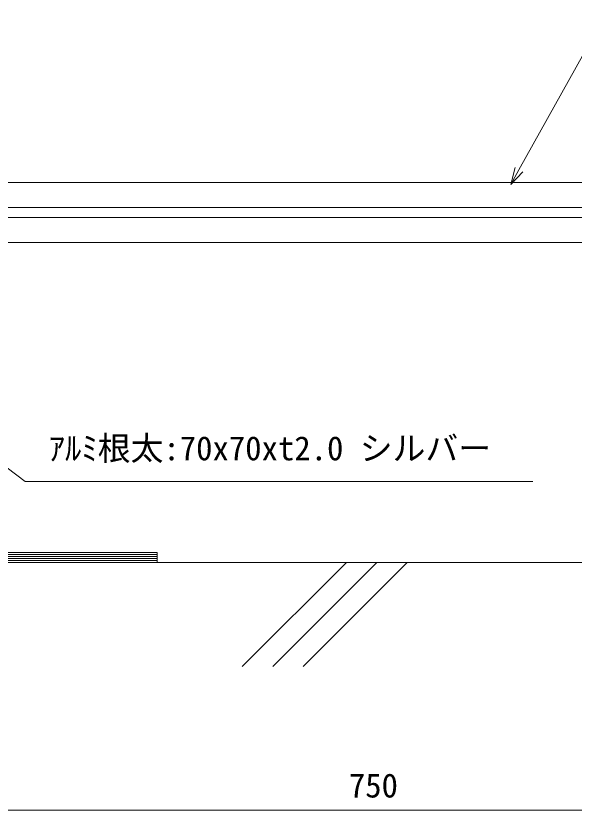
# Model space of a CAD drawing. Units: millimetres on the paper. Extents: x -401 to 401, y -279 to 279.
# Drawn here: x -269.9 to -214.1, y -100.4 to -21 of the extents above; entities that cross this region are included whole.
import ezdxf
from ezdxf.enums import TextEntityAlignment as Align

# ---------------------------------------------------------------- set-up
doc = ezdxf.new("R2010")
doc.units = ezdxf.units.MM
for name, color, linetype, lineweight in [('0-3_0-A11-寸法_詳細', 5, 'Continuous', 9), ('0-4_0', 7, 'Continuous', 9), ('0-5_A-E01-仕上太線', 4, 'Continuous', 9), ('0-6_A-B03-文字_書込_小', 7, 'Continuous', 9), ('0-7_A-C02-ハッチング', 134, 'Continuous', 9), ('0-9_A-D09-金物_鋼材', 1, 'Continuous', 9)]:
    doc.layers.add(name, color=color, linetype=linetype, lineweight=lineweight)
doc.styles.add('ＭＳ ゴシック', font='')
doc.styles.get('ＭＳ ゴシック').set_extended_font_data('MS Gothic')

# ---------------------------------------------------------------- blocks, each defined once
blk = doc.blocks.new('G$CBAEE64E2')
at = {"layer": '0-9_A-D09-金物_鋼材'}
for p, q in [((-100, 4), (100, 4)), ((-100, 3), (100, 3)), ((-100, 2), (100, 2)), ((-100, 1), (100, 1))]:
    blk.add_line(p, q, dxfattribs=at)
blk.add_lwpolyline([(-100, 0), (100, 0), (100, 5), (-100, 5)], close=True, dxfattribs=at)
blk = doc.blocks.new('_Open30')
at = {"layer": '0-4_0'}
blk.add_line((0, 0), (-1, 0), dxfattribs=at)
blk.add_lwpolyline([(-1, 0.2679), (0, 0), (-1, -0.2679)], dxfattribs=at)

msp = doc.modelspace()

# ---------------------------------------------------------------- linework, layer by layer
at = {"layer": '0-3_0-A11-寸法_詳細'}
msp.add_line((-185.101, -100.426), (-283.101, -100.426), dxfattribs=at)
at = {"layer": '0-5_A-E01-仕上太線'}
for p, q in [((-292.501, -37.665), (-29.501, -37.665)), ((-29.501, -40.165), (-292.501, -40.165)), ((-29.501, -41.165), (-292.501, -41.165)), ((-292.501, -43.665), (-29.501, -43.665)), ((-309.035, -75.665), (-29.501, -75.665))]:
    msp.add_line(p, q, dxfattribs=at)
at = {"layer": '0-6_A-B03-文字_書込_小'}
for points in [[(-219.573, -36.385), (-210.978, -20.988), (-173.127, -20.988)], [(-281.269, -58.224), (-268.941, -67.563), (-218.185, -67.563)]]:
    msp.add_lwpolyline(points, dxfattribs=at)
at = {"layer": '0-7_A-C02-ハッチング'}
for p, q in [((-247.234, -86.071), (-236.829, -75.665)), ((-244.188, -86.071), (-233.784, -75.665)), ((-241.141, -86.071), (-230.737, -75.665))]:
    msp.add_line(p, q, dxfattribs=at)

# ---------------------------------------------------------------- block references
at = {"layer": '0-4_0', "xscale": 0.2, "yscale": 0.2}
msp.add_blockref('G$CBAEE64E2', (-275.751, -75.665), dxfattribs=at)
at = {"layer": '0-6_A-B03-文字_書込_小', "xscale": 1.666667, "yscale": 1.666667, "rotation": 240.82872}
msp.add_blockref('_Open30', (-220.385, -37.84), dxfattribs=at)

# ---------------------------------------------------------------- texts
at = {"layer": '0-3_0-A11-寸法_詳細', "style": 'ＭＳ ゴシック'}
msp.add_text('750', height=2.405, dxfattribs=at).set_placement((-236.577, -99.888), align=Align.BOTTOM_LEFT)
at = {"layer": '0-6_A-B03-文字_書込_小', "style": 'ＭＳ ゴシック'}
msp.add_text('ｱﾙﾐ根太:70x70xt2.0 シルバー', height=2.405, dxfattribs=at).set_placement((-266.601, -66.158), align=Align.BOTTOM_LEFT)

doc.saveas('drawing.dxf')
